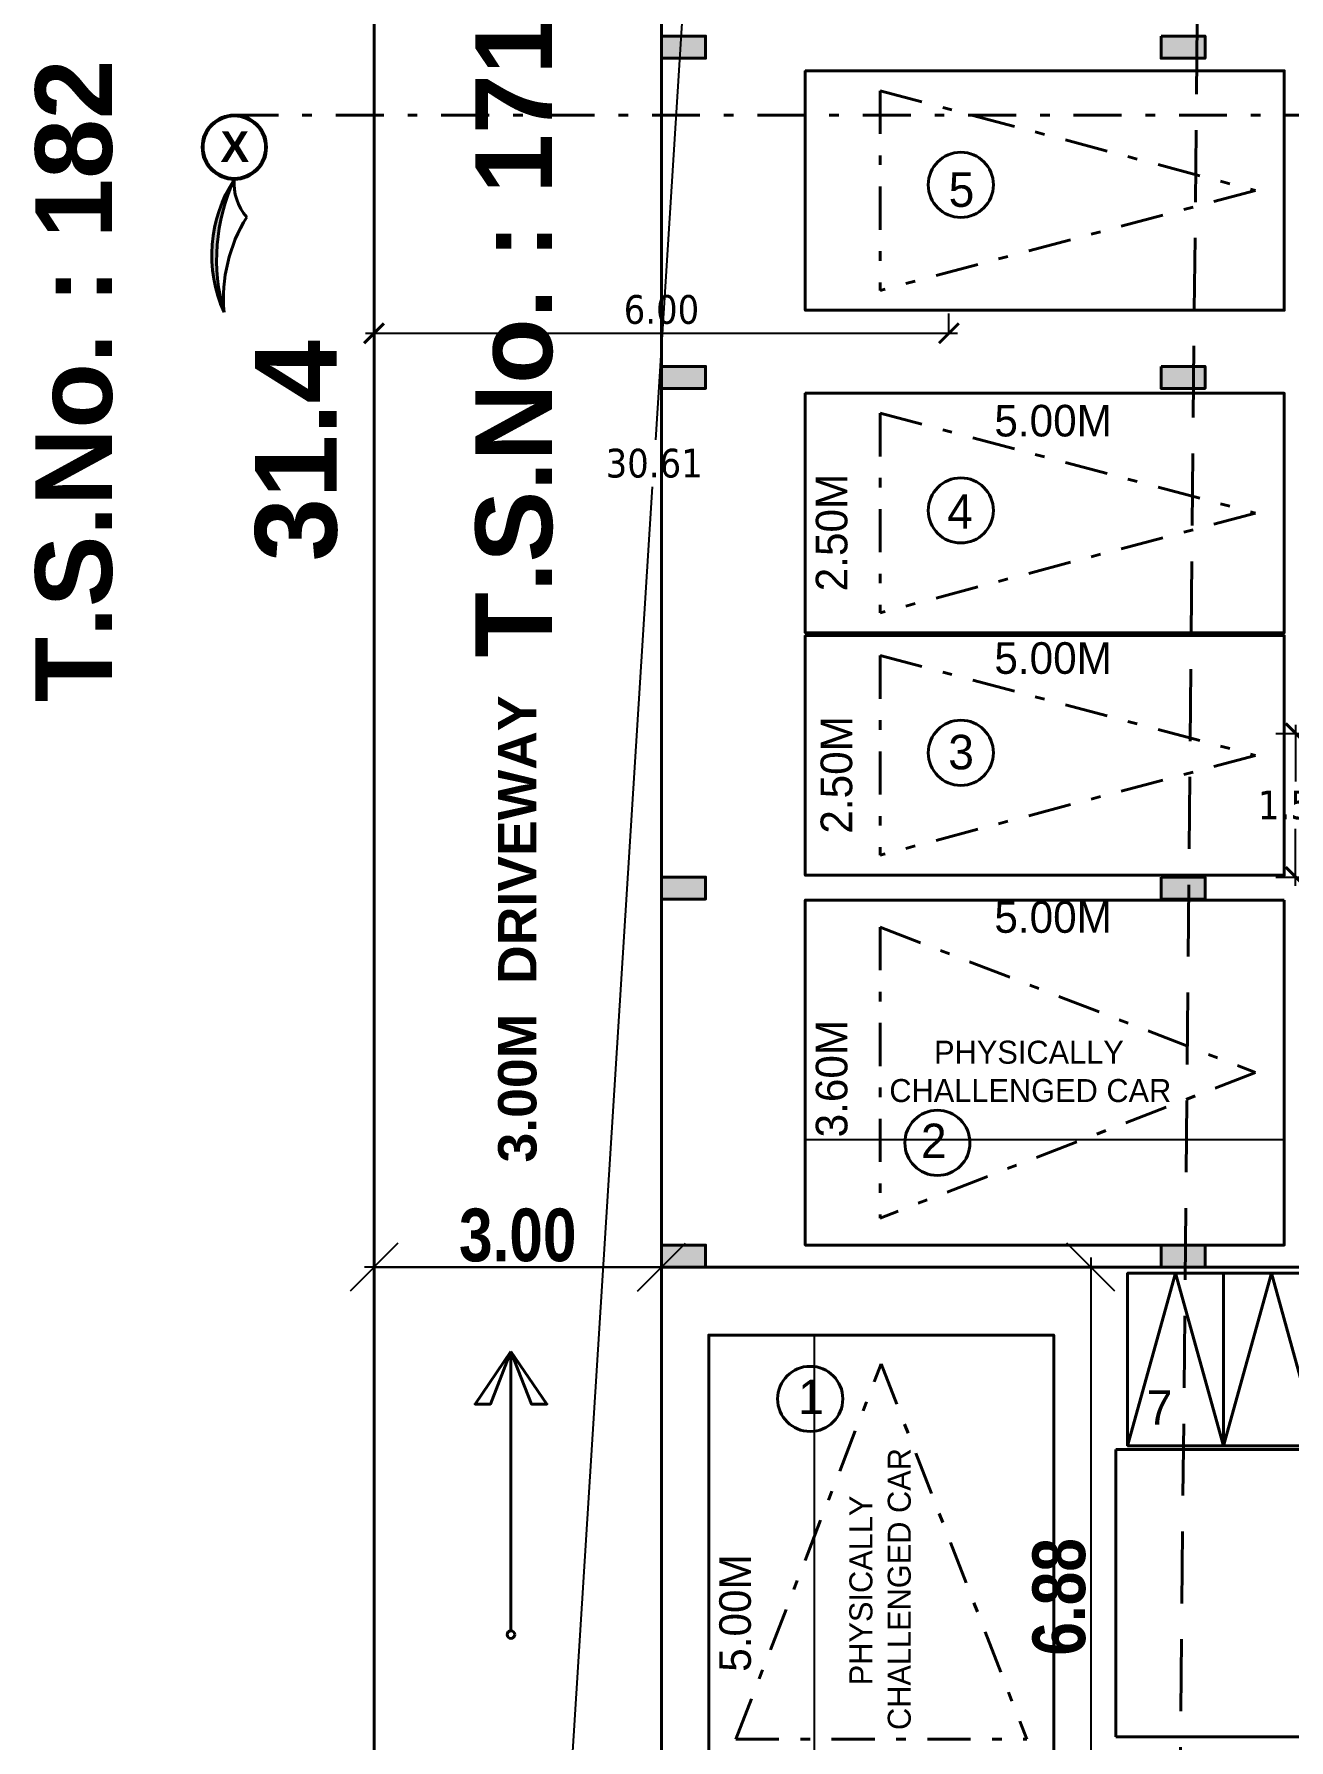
# Model space of a CAD drawing. Header units: metres. Extents: x 2770 to 3790, y -2264 to -643.
# Drawn here: x 3709.33 to 3722.43, y -2250.41 to -2232.61 of the extents above; entities that cross this region are included whole.
import ezdxf

# ---------------------------------------------------------------- set-up
doc = ezdxf.new("R2010")
doc.units = ezdxf.units.M
doc.header["$MEASUREMENT"] = 0
doc.header["$PDMODE"] = 2
doc.linetypes.add('DASHDOT', pattern=[1, 0.5, -0.25, 0, -0.25])
doc.linetypes.add('HIDDENX2', pattern=[0.75, 0.5, -0.25])
for name, color, linetype in [('BLK_1_FLR_0_ EXIT_WIDTH_ STAIR', 1, 'Continuous'), ('BLK_1_FLR_0_BLT_UP_AREA', 18, 'Continuous'), ('BLK_1_FLR_0_BLT_UP_AREA_DEDUCT', 18, 'Continuous'), ('BLK_1_FLR_0_COVERED_PARKING', 173, 'Continuous'), ('BLK_1_FLR_0_STILT', 113, 'Continuous'), ('BLK_1_LVL_0_BLDG_FOOT_PRINT', 1, 'Continuous'), ('BLK_1_LVL_0_FRONT_SETBACK', 2, 'Continuous'), ('BLK_1_LVL_0_SIDE_SETBACK1', 171, 'Continuous'), ('DRIVEWAY', 255, 'Continuous'), ('PARKING_SLOT', 30, 'Continuous'), ('PLOT_BOUNDARY', 70, 'Continuous'), ('TWO_WHEELER_PARKING', 2, 'Continuous')]:
    doc.layers.add(name, color=color, linetype=linetype)
doc.layers.add('SEGREGATED_TOILET', color=1, linetype='Continuous', lineweight=40)
doc.styles.add('CEN-GOT', font='arialbd.ttf')
doc.styles.add('STYLE1', font='tahoma.ttf', dxfattribs={"height": 0.4})
doc.styles.add('STYLE2', font='tahoma.ttf', dxfattribs={"height": 0.3})
doc.styles.add('SVN RM', font='ARIALNB.TTF')
doc.dimstyles.new('STY', dxfattribs={"dimscale": 0.9, "dimtxt": 0.23, "dimasz": 0.18, "dimexe": 0.15, "dimexo": 0.6, "dimgap": 0.1, "dimtad": 1, "dimtih": 1, "dimtoh": 1, "dimzin": 0, "dimdsep": 46, "dimtxsty": 'STYLE1', "dimblk": 'CLOSEDBLANK', "dimcen": 0.09375, "dimdle": 0.1, "dimse1": 1, "dimse2": 1, "dimadec": 0, "dimazin": 0, "dimtfac": 1, "dimtmove": 2, "dimatfit": 2, "dimfxl": 0, "dimtolj": 1, "dimtzin": 0, "dimarcsym": 0})
doc.dimstyles.new('SVN - RM', dxfattribs={"dimtxt": 0.28, "dimasz": 0.18, "dimexe": 0.065, "dimexo": 0.15, "dimgap": 0.05, "dimtad": 1, "dimlfac": -1, "dimzin": 4, "dimdsep": 46, "dimtxsty": 'SVN RM', "dimcen": 0.09, "dimdle": 0.1, "dimclrd": 8, "dimclre": 8, "dimclrt": 3, "dimadec": 0, "dimazin": 0, "dimtfac": 0.5, "dimtofl": 0, "dimtmove": 2, "dimatfit": 3, "dimfxl": 0, "dimtolj": 1, "dimtzin": 0, "dimlwd": -1, "dimlwe": -1, "dimarcsym": 0})

# ---------------------------------------------------------------- blocks, each defined once
blk = doc.blocks.new('_ArchTick')
at = {"color": 0, "lineweight": 0, "const_width": 0.15}
blk.add_lwpolyline([(-0.5, -0.5), (0.5, 0.5)], dxfattribs=at)
blk = doc.blocks.new('*D293')
at = {"layer": 'BLK_1_FLR_0_ EXIT_WIDTH_ STAIR', "color": 0, "lineweight": -2}
for p, q in [((3722.293, -2239.904), (3722.707, -2239.904)), ((3722.5, -2239.814), (3722.5, -2240.408)), ((3722.5, -2241.494), (3722.5, -2240.9)), ((3722.293, -2241.404), (3722.707, -2241.404))]:
    blk.add_line(p, q, dxfattribs=at)
at = {"layer": 'Defpoints', "color": 0, "linetype": 'ByBlock', "lineweight": -3}
for p in [(3722.06, -2239.904), (3722.06, -2241.404), (3722.5, -2241.404)]:
    blk.add_point(p, dxfattribs=at)
at = {"layer": 'BLK_1_FLR_0_ EXIT_WIDTH_ STAIR', "color": 0, "linetype": 'ByBlock', "lineweight": -2, "xscale": 0.207, "yscale": 0.207, "zscale": 0.207}
for p, rotation in [((3722.5, -2239.904), 90), ((3722.5, -2241.404), 270)]:
    blk.add_blockref('_ArchTick', p, dxfattribs=dict(at, rotation=rotation))
at = {"layer": 'BLK_1_FLR_0_ EXIT_WIDTH_ STAIR', "color": 0, "linetype": 'ByBlock', "lineweight": -3, "insert": (3722.5, -2240.654), "char_height": 0.3, "attachment_point": 5, "style": 'STYLE2'}
blk.add_mtext('\\A1;1.50', dxfattribs=at)
blk = doc.blocks.new('*D295')
at = {"layer": 'Defpoints', "color": 0, "linetype": 'ByBlock', "lineweight": -3}
for p in [(3716.768, -2221.814), (3716.768, -2221.814), (3714.842, -2252.359)]:
    blk.add_point(p, dxfattribs=at)
at = {"layer": 'SEGREGATED_TOILET', "color": 0, "lineweight": -2}
for p, q in [((3716.774, -2221.725), (3715.82, -2236.84)), ((3716.768, -2221.814), (3716.561, -2221.801)), ((3714.836, -2252.449), (3715.789, -2237.333)), ((3714.842, -2252.359), (3714.635, -2252.346))]:
    blk.add_line(p, q, dxfattribs=at)
at = {"layer": 'SEGREGATED_TOILET', "color": 0, "linetype": 'ByBlock', "lineweight": -2, "xscale": 0.207, "yscale": 0.207, "zscale": 0.207}
for p, rotation in [((3716.768, -2221.814), 86.39176127459467), ((3714.842, -2252.359), 266.3917612745947)]:
    blk.add_blockref('_ArchTick', p, dxfattribs=dict(at, rotation=rotation))
at = {"layer": 'SEGREGATED_TOILET', "color": 0, "linetype": 'ByBlock', "lineweight": -3, "insert": (3715.805, -2237.087), "char_height": 0.3, "attachment_point": 5, "style": 'STYLE2'}
blk.add_mtext('\\A1;30.61', dxfattribs=at)
blk = doc.blocks.new('_OBLIQUE')
at = {"color": 0, "linetype": 'ByBlock'}
blk.add_line((-0.5, -0.5), (0.5, 0.5), dxfattribs=at)
blk = doc.blocks.new('*D338')
at = {"color": 8}
for p, q in [((3712.881, -2245.274), (3712.881, -2245.539)), ((3715.881, -2245.274), (3715.881, -2245.539)), ((3715.981, -2245.474), (3712.781, -2245.474))]:
    blk.add_line(p, q, dxfattribs=at)
at = {"layer": 'Defpoints', "color": 0, "linetype": 'ByBlock', "lineweight": -3}
for p in [(3712.881, -2240.267), (3715.881, -2240.267), (3712.881, -2245.474)]:
    blk.add_point(p, dxfattribs=at)
at = {"color": 8, "linetype": 'ByBlock', "xscale": 0.5, "yscale": 0.5, "zscale": 0.5, "rotation": 180}
blk.add_blockref('_OBLIQUE', (3712.881, -2245.474), dxfattribs=at)
at = {"color": 8, "linetype": 'ByBlock', "xscale": 0.5, "yscale": 0.5, "zscale": 0.5}
blk.add_blockref('_OBLIQUE', (3715.881, -2245.474), dxfattribs=at)
at = {"color": 4, "linetype": 'ByBlock', "lineweight": 40, "insert": (3714.381, -2245.143), "char_height": 0.55, "attachment_point": 5, "style": 'SVN RM'}
blk.add_mtext('\\A1;3.00', dxfattribs=at)
blk = doc.blocks.new('*D322')
at = {"color": 8}
for p, q in [((3720.563, -2245.474), (3720.298, -2245.474)), ((3720.363, -2245.374), (3720.363, -2252.459)), ((3720.563, -2252.359), (3720.298, -2252.359))]:
    blk.add_line(p, q, dxfattribs=at)
at = {"layer": 'Defpoints', "color": 0, "linetype": 'ByBlock', "lineweight": -3}
for p in [(3721.226, -2245.474), (3720.363, -2252.359), (3721.226, -2252.359)]:
    blk.add_point(p, dxfattribs=at)
at = {"color": 8, "linetype": 'ByBlock', "xscale": 0.5, "yscale": 0.5, "zscale": 0.5}
for p, rotation in [((3720.363, -2245.474), 90), ((3720.363, -2252.359), 270)]:
    blk.add_blockref('_OBLIQUE', p, dxfattribs=dict(at, rotation=rotation))
at = {"color": 4, "linetype": 'ByBlock', "lineweight": 40, "insert": (3720.032, -2248.916), "char_height": 0.55, "attachment_point": 5, "rotation": 90, "style": 'SVN RM'}
blk.add_mtext('\\A1;6.88', dxfattribs=at)
blk = doc.blocks.new('*D410')
at = {"layer": 'Defpoints', "color": 0, "linetype": 'ByBlock', "lineweight": -3}
for p in [(3712.881, -2235.729), (3718.881, -2235.729), (3718.881, -2235.729)]:
    blk.add_point(p, dxfattribs=at)
at = {"layer": 'DRIVEWAY', "color": 0, "lineweight": -2}
for p, q in [((3712.881, -2235.729), (3712.881, -2235.522)), ((3718.881, -2235.729), (3718.881, -2235.522)), ((3712.791, -2235.729), (3718.971, -2235.729))]:
    blk.add_line(p, q, dxfattribs=at)
at = {"layer": 'DRIVEWAY', "color": 0, "linetype": 'ByBlock', "lineweight": -2, "xscale": 0.207, "yscale": 0.207, "zscale": 0.207, "rotation": 180}
blk.add_blockref('_ArchTick', (3712.881, -2235.729), dxfattribs=at)
at = {"layer": 'DRIVEWAY', "color": 0, "linetype": 'ByBlock', "lineweight": -2, "xscale": 0.207, "yscale": 0.207, "zscale": 0.207}
blk.add_blockref('_ArchTick', (3718.881, -2235.729), dxfattribs=at)
at = {"layer": 'DRIVEWAY', "color": 0, "linetype": 'ByBlock', "lineweight": -3, "insert": (3715.881, -2235.483), "char_height": 0.3, "attachment_point": 5, "style": 'STYLE2'}
blk.add_mtext('\\A1;6.00', dxfattribs=at)

msp = doc.modelspace()

# ---------------------------------------------------------------- hatches: boundary and pattern name
at = {"linetype": 'ByBlock', "lineweight": 40}
h = msp.add_hatch(color=7, dxfattribs=at)
h.dxf.hatch_style = 1
h.paths.add_polyline_path([(3715.88116, -2232.62803), (3715.88116, -2232.85803), (3716.34116, -2232.85803), (3716.34116, -2232.62803)])
h = msp.add_hatch(color=7, dxfattribs=at)
h.dxf.hatch_style = 1
h.paths.add_polyline_path([(3721.09501, -2232.62803), (3721.09501, -2232.85803), (3721.55501, -2232.85803), (3721.55501, -2232.62803)])
at = {"lineweight": 40, "ltscale": 1.5}
msp.add_hatch(color=7, dxfattribs=at).paths.add_polyline_path([(3711.31576, -2235.50848, -0.18028788), (3711.4228, -2234.12252, 0.2555509)])
msp.add_hatch(color=7, dxfattribs=at).paths.add_polyline_path([(3711.31576, -2235.50848, -0.18028788), (3711.4228, -2234.12252, 0.2555509)])
at = {"linetype": 'ByBlock', "lineweight": 40}
h = msp.add_hatch(color=7, dxfattribs=at)
h.dxf.hatch_style = 1
h.paths.add_polyline_path([(3715.88116, -2236.07412), (3715.88116, -2236.30412), (3716.34116, -2236.30412), (3716.34116, -2236.07412)])
h = msp.add_hatch(color=7, dxfattribs=at)
h.dxf.hatch_style = 1
h.paths.add_polyline_path([(3721.09501, -2236.07412), (3721.09501, -2236.30412), (3721.55501, -2236.30412), (3721.55501, -2236.07412)])
h = msp.add_hatch(color=7, dxfattribs=at)
h.dxf.hatch_style = 1
h.paths.add_polyline_path([(3715.88116, -2241.40412), (3715.88116, -2241.63412), (3716.34116, -2241.63412), (3716.34116, -2241.40412)])
h = msp.add_hatch(color=7, dxfattribs=at)
h.dxf.hatch_style = 1
h.paths.add_polyline_path([(3721.09501, -2241.40412), (3721.09501, -2241.63412), (3721.55501, -2241.63412), (3721.55501, -2241.40412)])
h = msp.add_hatch(color=7, dxfattribs=at)
h.dxf.hatch_style = 1
h.paths.add_polyline_path([(3715.88116, -2245.24411), (3715.88116, -2245.47411), (3716.34116, -2245.47411), (3716.34116, -2245.24411)])
h = msp.add_hatch(color=7, dxfattribs=at)
h.dxf.hatch_style = 1
h.paths.add_polyline_path([(3721.09501, -2245.24412), (3721.09501, -2245.47412), (3721.55501, -2245.47412), (3721.55501, -2245.24412)])

# ---------------------------------------------------------------- linework, layer by layer
at = {"color": 7, "lineweight": 40}
for p, q in [((3712.88116, -2252.3587), (3712.88116, -2220.9587)), ((3720.7466, -2247.33881), (3721.2466, -2245.53881)), ((3721.7466, -2247.33881), (3722.2466, -2245.53881)), ((3714.3105, -2249.27056), (3714.3105, -2246.35643))]:
    msp.add_line(p, q, dxfattribs=at)
at = {"color": 7, "linetype": 'HIDDENX2', "lineweight": 40, "ltscale": 1.5}
msp.add_line((3721.28116, -2252.3587), (3721.58116, -2220.9587), dxfattribs=at)
at = {"color": 7, "linetype": 'ByBlock', "lineweight": 40}
for p, q in [((3715.88116, -2245.47411), (3715.88116, -2223.9587)), ((3726.76886, -2245.47411), (3715.88116, -2245.47411)), ((3715.88116, -2245.47411), (3715.88116, -2252.3587)), ((3720.62492, -2247.37738), (3726.76886, -2247.37738)), ((3720.62492, -2250.37738), (3720.62492, -2247.37738)), ((3720.62492, -2250.37738), (3726.76886, -2250.37738))]:
    msp.add_line(p, q, dxfattribs=at)
at = {"color": 7, "linetype": 'DASHDOT', "lineweight": 40, "ltscale": 0.9}
for p, q in [((3718.16431, -2233.19772), (3722.08116, -2234.23944)), ((3718.16431, -2233.19772), (3718.16431, -2235.28116)), ((3722.08116, -2234.23944), (3718.16431, -2235.28116)), ((3718.16431, -2236.5634), (3722.08116, -2237.60512)), ((3718.16431, -2236.5634), (3718.16431, -2238.64683)), ((3722.08116, -2237.60512), (3718.16431, -2238.64683)), ((3718.16431, -2239.09251), (3722.08116, -2240.13423)), ((3718.16431, -2239.09251), (3718.16431, -2241.17594)), ((3722.08116, -2240.13423), (3718.16431, -2241.17594)), ((3718.1643, -2241.92605), (3722.08116, -2243.44411)), ((3718.1643, -2241.92605), (3718.1643, -2244.96218)), ((3722.08116, -2243.44411), (3718.1643, -2244.96218)), ((3716.65689, -2250.40092), (3718.17496, -2246.48407)), ((3718.17496, -2246.48407), (3719.69303, -2250.40092)), ((3716.65689, -2250.40092), (3719.69303, -2250.40092))]:
    msp.add_line(p, q, dxfattribs=at)
at = {"color": 7, "linetype": 'DASHDOT', "lineweight": 40}
msp.add_line((3711.38289, -2233.45116), (3734.15771, -2233.45116), dxfattribs=at)
at = {"color": 7, "lineweight": 40, "ltscale": 0.05}
for p, q in [((3721.2466, -2245.53881), (3721.7466, -2247.33881)), ((3722.2466, -2245.53881), (3722.7466, -2247.33881))]:
    msp.add_line(p, q, dxfattribs=at)
at = {"color": 7, "lineweight": 40}
for points in [[(3730.48116, -2220.9587), (3729.67798, -2252.3587), (3712.88116, -2252.3587), (3712.88116, -2220.9587), (3730.48116, -2220.9587)], [(3717.38116, -2232.98944), (3717.38116, -2235.48944), (3722.38116, -2235.48944), (3722.38116, -2232.98944), (3717.38116, -2232.98944)], [(3717.38116, -2236.35512), (3717.38116, -2238.85512), (3722.38116, -2238.85512), (3722.38116, -2236.35512), (3717.38116, -2236.35512)], [(3717.38116, -2238.88423), (3717.38116, -2241.38423), (3722.38116, -2241.38423), (3722.38116, -2238.88423), (3717.38116, -2238.88423)], [(3714.3105, -2246.35643), (3713.9359, -2246.90316), (3714.09647, -2246.90316), (3714.3105, -2246.35643)], [(3714.3105, -2246.35643), (3714.6851, -2246.90316), (3714.52453, -2246.90316), (3714.3105, -2246.35643)]]:
    msp.add_lwpolyline(points, dxfattribs=at)
at = {"color": 7, "linetype": 'ByBlock', "lineweight": -3}
msp.add_lwpolyline([(3715.88116, -2223.9587), (3726.76886, -2223.9587), (3726.76886, -2245.47412), (3715.88116, -2245.47412)], close=True, dxfattribs=at)
msp.add_lwpolyline([(3715.88116, -2223.9587), (3726.76886, -2223.9587), (3726.76886, -2245.47412), (3715.88116, -2245.47412)], close=True, dxfattribs=at)
at = {"color": 7, "linetype": 'ByBlock', "lineweight": 40}
for points in [[(3715.88116, -2232.62803), (3715.88116, -2232.85803), (3716.34116, -2232.85803), (3716.34116, -2232.62803), (3715.88116, -2232.62803)], [(3721.09501, -2232.62803), (3721.09501, -2232.85803), (3721.55501, -2232.85803), (3721.55501, -2232.62803), (3721.09501, -2232.62803)], [(3715.88116, -2236.07412), (3715.88116, -2236.30412), (3716.34116, -2236.30412), (3716.34116, -2236.07412), (3715.88116, -2236.07412)], [(3721.09501, -2236.07412), (3721.09501, -2236.30412), (3721.55501, -2236.30412), (3721.55501, -2236.07412), (3721.09501, -2236.07412)], [(3715.88116, -2241.40412), (3715.88116, -2241.63412), (3716.34116, -2241.63412), (3716.34116, -2241.40412), (3715.88116, -2241.40412)], [(3721.09501, -2241.40412), (3721.09501, -2241.63412), (3721.55501, -2241.63412), (3721.55501, -2241.40412), (3721.09501, -2241.40412)], [(3715.88116, -2245.24411), (3715.88116, -2245.47411), (3716.34116, -2245.47411), (3716.34116, -2245.24411), (3715.88116, -2245.24411)], [(3721.09501, -2245.24412), (3721.09501, -2245.47412), (3721.55501, -2245.47412), (3721.55501, -2245.24412), (3721.09501, -2245.24412)]]:
    msp.add_lwpolyline(points, dxfattribs=at)
at = {"color": 7, "lineweight": 40}
for points in [[(3722.38116, -2241.64411), (3717.38116, -2241.64411), (3717.38116, -2245.24411), (3722.38116, -2245.24411)], [(3720.7466, -2247.33881), (3720.7466, -2245.53881), (3721.7466, -2245.53881), (3721.7466, -2247.33881)], [(3721.7466, -2247.33881), (3721.7466, -2245.53881), (3722.7466, -2245.53881), (3722.7466, -2247.33881)], [(3719.97496, -2251.18407), (3719.97496, -2246.18407), (3716.37496, -2246.18407), (3716.37496, -2251.18407)]]:
    msp.add_lwpolyline(points, close=True, dxfattribs=at)
at = {"color": 7, "lineweight": 40, "ltscale": 1.5}
for radius in [0.33568, 0.32568]:
    msp.add_circle((3711.42327, -2233.78684), radius, dxfattribs=at)
at = {"color": 7, "linetype": 'ByBlock', "lineweight": 40}
for centre in [(3719.00563, -2234.17955), (3719.00563, -2237.57758), (3719.00563, -2240.10669), (3718.76111, -2244.17837), (3717.4337, -2246.85006)]:
    msp.add_circle(centre, 0.34, dxfattribs=at)
at = {"color": 7, "lineweight": 40}
msp.add_circle((3714.3105, -2249.31015), 0.0396, dxfattribs=at)
at = {"color": 7, "lineweight": 40, "ltscale": 1.5}
for centre, radius, start, end in [((3712.63659, -2234.91338), 1.4487, 146.913138, 204.253878), ((3712.63659, -2234.91338), 1.4487, 146.913138, 204.253878), ((3713.22868, -2234.95911), 1.99024, 155.143609, 196.023407), ((3713.22868, -2234.95911), 1.99024, 155.143609, 196.023407), ((3711.95513, -2234.16659), 0.53415, 175.267646, 221.089961), ((3711.95513, -2234.16659), 0.53415, 175.267646, 221.089961), ((3712.92011, -2235.36819), 1.61047, 148.12081, 184.997315), ((3712.92011, -2235.36819), 1.61047, 148.12081, 184.997315)]:
    msp.add_arc(centre, radius, start, end, dxfattribs=at)
at = {"layer": 'BLK_1_FLR_0_BLT_UP_AREA', "color": 18}
msp.add_lwpolyline([(3715.88116, -2223.9587), (3726.76886, -2223.9587), (3726.76886, -2245.47412), (3715.88116, -2245.47412)], close=True, dxfattribs=at)
at = {"layer": 'BLK_1_FLR_0_BLT_UP_AREA_DEDUCT', "color": 18}
msp.add_lwpolyline([(3715.88116, -2223.9587), (3726.76886, -2223.9587), (3726.76886, -2245.47412), (3715.88116, -2245.47412)], close=True, dxfattribs=at)
at = {"layer": 'BLK_1_FLR_0_COVERED_PARKING', "color": 173}
msp.add_lwpolyline([(3715.88116, -2223.9587), (3726.76886, -2223.9587), (3726.76886, -2245.47412), (3715.88116, -2245.47412)], close=True, dxfattribs=at)
at = {"layer": 'BLK_1_FLR_0_STILT', "color": 113}
msp.add_lwpolyline([(3715.88116, -2223.9587), (3726.76886, -2223.9587), (3726.76886, -2245.47412), (3715.88116, -2245.47412)], close=True, dxfattribs=at)
at = {"layer": 'BLK_1_LVL_0_BLDG_FOOT_PRINT', "color": 1}
msp.add_lwpolyline([(3715.88116, -2223.9587), (3726.76886, -2223.9587), (3726.76886, -2245.47412), (3715.88116, -2245.47412)], close=True, dxfattribs=at)
at = {"layer": 'BLK_1_LVL_0_FRONT_SETBACK', "color": 60, "linetype": 'ByBlock', "lineweight": -3}
msp.add_lwpolyline([(3726.76886, -2245.47412), (3715.88116, -2245.47412), (3715.88116, -2252.3587), (3726.76886, -2252.3587)], close=True, dxfattribs=at)
at = {"layer": 'BLK_1_LVL_0_SIDE_SETBACK1', "color": 171, "linetype": 'ByBlock', "lineweight": -3}
msp.add_lwpolyline([(3715.88116, -2223.9587), (3712.88116, -2223.9587), (3712.88116, -2245.47412), (3715.88116, -2245.47412)], close=True, dxfattribs=at)
at = {"layer": 'PARKING_SLOT', "color": 30, "linetype": 'ByBlock', "lineweight": -3}
for points in [[(3722.38116, -2232.98944), (3717.38116, -2232.98944), (3717.38116, -2235.48944), (3722.38116, -2235.48944)], [(3722.38116, -2236.35512), (3717.38116, -2236.35512), (3717.38116, -2238.85512), (3722.38116, -2238.85512)], [(3722.38116, -2238.88423), (3717.38116, -2238.88423), (3717.38116, -2241.38423), (3722.38116, -2241.38423)], [(3722.38116, -2241.64411), (3717.38116, -2241.64411), (3717.38116, -2244.14411), (3722.38116, -2244.14411)], [(3719.97496, -2251.18407), (3719.97496, -2246.18407), (3717.47496, -2246.18407), (3717.47496, -2251.18407)]]:
    msp.add_lwpolyline(points, close=True, dxfattribs=at)
at = {"layer": 'PLOT_BOUNDARY', "color": 70, "linetype": 'ByBlock', "lineweight": 40}
msp.add_lwpolyline([(3730.48116, -2220.9587), (3729.67798, -2252.3587), (3712.88116, -2252.3587), (3712.88116, -2220.9587), (3730.48116, -2220.9587)], close=True, dxfattribs=at)
at = {"layer": 'TWO_WHEELER_PARKING', "linetype": 'Continuous'}
for points in [[(3720.7466, -2245.53881), (3720.7466, -2247.33881), (3721.7466, -2247.33881), (3721.7466, -2245.53881)], [(3721.7466, -2245.53881), (3721.7466, -2247.33881), (3722.7466, -2247.33881), (3722.7466, -2245.53881)]]:
    msp.add_lwpolyline(points, close=True, dxfattribs=at)

# ---------------------------------------------------------------- texts
at = {"color": 7, "lineweight": 40, "ltscale": 1.5, "style": 'CEN-GOT'}
msp.add_text('X', height=0.32, dxfattribs=at).set_placement((3711.2793, -2233.9404))
at = {"color": 7, "linetype": 'ByBlock', "lineweight": 40, "attachment_point": 1, "rotation": 90, "style": 'CEN-GOT'}
for s, insert, char_height, width in [('{\\W6.587566; }T.S.No. : 171/3', (3713.94016, -2241.1577), 0.8, 11.6581994), ('{\\W8.101626; }T.S.No. : 182', (3709.34555, -2242.09439), 0.8, 11.6581994), ('{\\W0.926252; }31.4', (3711.63997, -2238.41538), 0.85, 2.8503845), ('{\\W6.024087; }3.00M  DRIVEWAY', (3714.17641, -2245.31811), 0.4, 6.7250782)]:
    msp.add_mtext(s, dxfattribs=dict(at, insert=insert, char_height=char_height, width=width))
at = {"color": 7, "lineweight": 40, "ltscale": 1.5, "attachment_point": 7, "style": 'CEN-GOT'}
for s, insert, char_height, width in [('{\\fFootlight MT Light|b0|i0|c0|p18;\\W7.86693; \\W1;5}', (3717.82614, -2234.4146), 0.36, 2.4007382), ('{\\fFootlight MT Light|b0|i0|c0|p18;\\W4.10572; \\W1;5.00M}', (3718.85223, -2236.81043), 0.33, 2.4007382), ('{\\fFootlight MT Light|b0|i0|c0|p18;\\W7.75267; \\W1;4}', (3717.82614, -2237.76862), 0.36, 2.4007382), ('{\\fFootlight MT Light|b0|i0|c0|p18;\\W4.10572; \\W1;5.00M}', (3718.85223, -2239.28778), 0.33, 2.4007382), ('{\\fFootlight MT Light|b0|i0|c0|p18;\\W7.83763; \\W1;3}', (3717.82614, -2240.28488), 0.36, 2.4007382), ('{\\fFootlight MT Light|b0|i0|c0|p18;\\W4.10572; \\W1;5.00M}', (3718.85223, -2241.99027), 0.33, 2.4007382), ('{\\fFootlight MT Light|b0|i0|c0|p18;\\W6.93578;  \\W1;PHYSICALLY\\P{\\W8.632306; }CHALLENGED CAR}', (3717.48962, -2243.75527), 0.24, 4.4896363), ('{\\fFootlight MT Light|b0|i0|c0|p18;\\W7.76048; \\W1;2}', (3717.55142, -2244.33735), 0.36, 2.4007382), ('{\\fFootlight MT Light|b0|i0|c0|p18;\\W8.1013; \\W1;1}', (3716.22401, -2247.00904), 0.36, 2.4007382), ('{\\fFootlight MT Light|b0|i0|c0|p18;\\W7.83665; \\W1;7}', (3719.8978, -2247.12032), 0.36, 2.4007382)]:
    msp.add_mtext(s, dxfattribs=dict(at, insert=insert, char_height=char_height, width=width))
at = {"color": 7, "lineweight": 40, "ltscale": 1.5, "attachment_point": 7, "rotation": 90, "style": 'CEN-GOT'}
for s, insert, char_height, width in [('{\\fFootlight MT Light|b0|i0|c0|p18;\\W4.00806; \\W1;2.50M}', (3717.82643, -2238.9132), 0.33, 2.4007382), ('{\\fFootlight MT Light|b0|i0|c0|p18;\\W4.00806; \\W1;2.50M}', (3717.87646, -2241.44231), 0.33, 2.4007382), ('{\\fFootlight MT Light|b0|i0|c0|p18;\\W4.07154; \\W1;3.60M}', (3717.82642, -2244.61993), 0.33, 2.4007382), ('{\\fFootlight MT Light|b0|i0|c0|p18;\\W6.93578;  \\W1;PHYSICALLY\\P{\\W8.632306; }CHALLENGED CAR}', (3718.48612, -2251.07561), 0.24, 4.4896363), ('{\\fFootlight MT Light|b0|i0|c0|p18;\\W4.10572; \\W1;5.00M}', (3716.81899, -2250.20122), 0.33, 2.4007382)]:
    msp.add_mtext(s, dxfattribs=dict(at, insert=insert, char_height=char_height, width=width))

# ---------------------------------------------------------------- dimensions: what is measured, and where the dimension line sits
at = {"color": 7, "linetype": 'ByBlock', "lineweight": 40}
dim = msp.add_linear_dim(base=(3712.88116, -2245.47411), p1=(3715.88116, -2240.26651), p2=(3712.88116, -2240.26651), dimstyle='SVN - RM', override={"dimtxt": 0.55, "dimasz": 0.5, "dimblk1": 'OBLIQUE', "dimblk2": 'OBLIQUE', "dimsah": 1, "dimclrt": 4}, dxfattribs=at)
dim.commit()
dim.dimension.update_dxf_attribs({"geometry": '*D338', "text_midpoint": (3714.38116, -2245.14349)})
dim = msp.add_linear_dim(base=(3720.36271, -2252.3587), p1=(3721.22598, -2245.47411), p2=(3721.22598, -2252.3587), angle=90, dimstyle='SVN - RM', override={"dimtxt": 0.55, "dimasz": 0.5, "dimblk1": 'OBLIQUE', "dimblk2": 'OBLIQUE', "dimsah": 1, "dimclrt": 4}, dxfattribs=at)
dim.commit()
dim.dimension.update_dxf_attribs({"geometry": '*D322', "text_midpoint": (3720.03208, -2248.91641)})
at = {"layer": 'BLK_1_FLR_0_ EXIT_WIDTH_ STAIR', "linetype": 'ByBlock', "lineweight": -3}
dim = msp.add_aligned_dim(p1=(3722.06033, -2239.90412), p2=(3722.06033, -2241.40412), distance=0.43923, dimstyle='STY', override={"dimtxt": 0.3, "dimasz": 0.23, "dimexe": 0.23, "dimexo": 0.23, "dimtxsty": 'STYLE2', "dimblk": 'ArchTick', "dimcen": 0.23, "dimse1": 0, "dimse2": 0, "dimldrblk": 'ArchTick', "dimfxl": 0.23, "dimfxlon": 1, "dimtfill": 1, "dimtfillclr": 256, "dimarcsym": 1}, dxfattribs=at)
dim.commit()
dim.dimension.update_dxf_attribs({"geometry": '*D293', "text_midpoint": (3722.49955, -2240.65412)})
at = {"layer": 'DRIVEWAY', "color": 0, "linetype": 'ByBlock', "lineweight": -3}
dim = msp.add_aligned_dim(p1=(3712.88116, -2235.72889), p2=(3718.88116, -2235.72888), distance=0, dimstyle='STY', override={"dimtxt": 0.3, "dimasz": 0.23, "dimexe": 0.23, "dimexo": 0.23, "dimtxsty": 'STYLE2', "dimblk": 'ArchTick', "dimcen": 0.23, "dimse1": 0, "dimse2": 0, "dimldrblk": 'ArchTick', "dimfxl": 0.23, "dimfxlon": 1, "dimtfill": 1, "dimtfillclr": 256, "dimarcsym": 1}, dxfattribs=at)
dim.commit()
dim.dimension.update_dxf_attribs({"geometry": '*D410', "text_midpoint": (3715.88116, -2235.48274)})
at = {"layer": 'SEGREGATED_TOILET', "color": 1, "linetype": 'ByBlock', "lineweight": -3}
dim = msp.add_aligned_dim(p1=(3714.84181, -2252.3587), p2=(3716.7679, -2221.81435), distance=0, dimstyle='STY', override={"dimtxt": 0.3, "dimasz": 0.23, "dimexe": 0.23, "dimexo": 0.23, "dimtxsty": 'STYLE2', "dimblk": 'ArchTick', "dimcen": 0.23, "dimse1": 0, "dimse2": 0, "dimldrblk": 'ArchTick', "dimfxl": 0.23, "dimfxlon": 1, "dimtfill": 1, "dimtfillclr": 256, "dimarcsym": 1}, dxfattribs=at)
dim.commit()
dim.dimension.update_dxf_attribs({"geometry": '*D295', "text_midpoint": (3715.80485, -2237.08653)})

doc.saveas('drawing.dxf')
